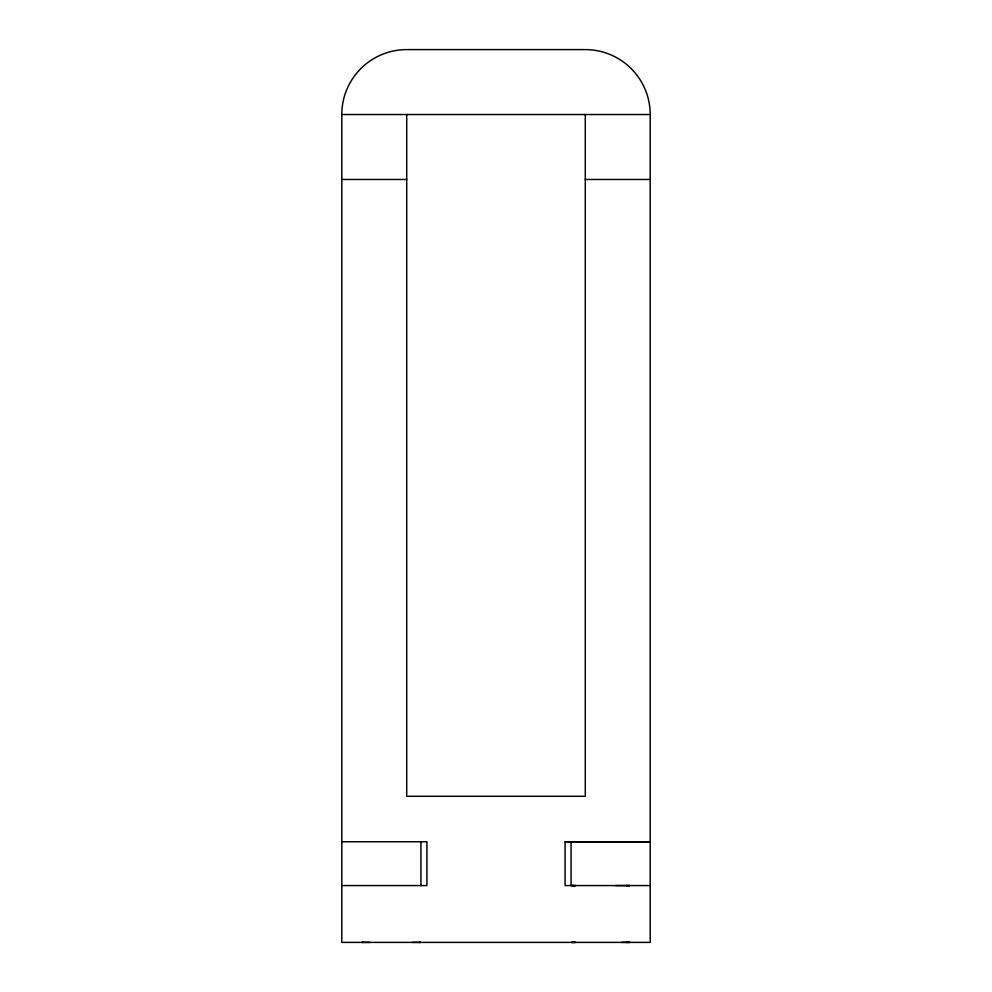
<?xml version="1.0" encoding="UTF-8"?>
<svg xmlns="http://www.w3.org/2000/svg" width="992" height="992" viewBox="0 0 992 992"><rect width="100%" height="100%" fill="white"/><g stroke="black" fill="none" stroke-linecap="round" stroke-linejoin="round"><path stroke-width="1.49" d="M626.15 885.558L630.056 885.558L615.449 885.571M363.134 942.375L361.931 942.375L369.917 942.388M419.145 942.388L420.348 942.388L412.362 942.388M626.163 942.375L630.081 942.375L621.525 942.388M341.794 114.526L650.206 114.526L650.206 942.388L341.794 942.388L341.794 114.526A64.926 64.926 0 0 1 406.72 49.6L585.28 49.6A64.926 64.926 0 0 1 650.206 114.526M341.794 179.465L406.72 179.465M585.28 179.465L650.206 179.465M341.794 841.749L426.907 841.749L426.907 885.571L341.794 885.571M565.118 841.811L650.206 841.811L565.093 841.811L565.093 885.571L650.206 885.571M585.28 114.526L585.28 796.291L406.72 796.291L406.72 114.526M571.07 841.811L571.07 885.571M420.93 841.749L420.93 885.571M572.62 885.571L571.628 885.571L575.534 885.583L572.62 885.571M572.644 942.388L571.64 942.4L575.558 942.4L572.644 942.388"/></g></svg>
